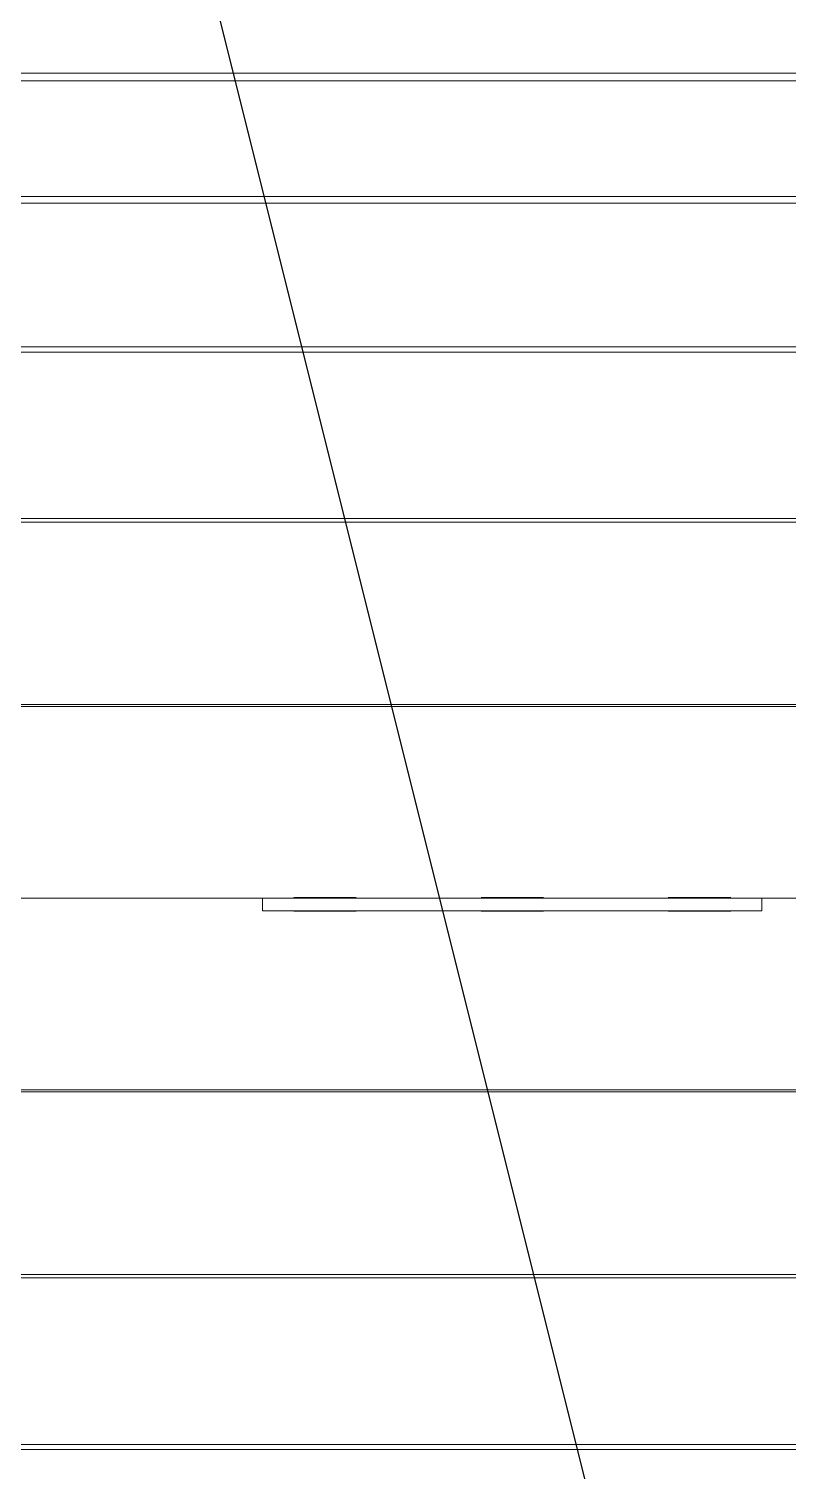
# Model space of a CAD drawing. Header units: millimetres. Extents: x -92759 to 184353, y -15225 to 86714.
# Drawn here: x 74028.6 to 74150.3, y 53834.1 to 54065.2 of the extents above; entities that cross this region are included whole.
import ezdxf

# ---------------------------------------------------------------- set-up
doc = ezdxf.new("R2010")
doc.units = ezdxf.units.MM
for name, color, linetype in [('A-PATT-CONC', 8, 'Continuous'), ('E-legend', 1, 'Continuous'), ('E-LIGHT----E', 1, 'Continuous'), ('M-ACMV-EAF', 86, 'Continuous')]:
    doc.layers.add(name, color=color, linetype=linetype)
doc.layers.add('HFI 9MM FPB', color=94, linetype='Continuous', lineweight=5)
doc.layers.add('M-ACMV_FCU-1', color=86, linetype='Continuous', lineweight=9)

# ---------------------------------------------------------------- blocks, each defined once
blk = doc.blocks.new('RCP_B8L2')
at = {"layer": 'A-PATT-CONC'}
h = blk.add_hatch(dxfattribs=at)
h.set_pattern_fill('ANSI37', color=256, scale=189, angle=45)
h.set_pattern_definition([(90, (-377518.07, -159502.3), (-600.075, 0), []), (180, (-377518.07, -159502.3), (-6e-14, -600.075), [])])
h.paths.add_polyline_path([(-379318.07, -159502.3), (-377518.07, -159502.3), (-377518.07, -167902.3), (-379318.07, -167902.3)])
at = {"layer": 'HFI 9MM FPB'}
h = blk.add_hatch(dxfattribs=at)
h.set_pattern_fill('ANSI33', color=256, scale=50)
h.set_pattern_definition([(45, (-581589.02, -147239), (-224.5064, 224.5064), []), (45, (-581364.5, -147239), (-224.5064, 224.5064), [158.75, -79.375])])
h.paths.add_polyline_path([(-379318.07, -159502.3), (-377518.07, -159502.3), (-377518.07, -167902.3), (-379318.07, -167902.3)], flags=16)
h.paths.add_polyline_path([(-379618.07, -159277.3), (-377218.07, -159277.3), (-377218.07, -168175.3), (-379618.07, -168175.3)])
blk = doc.blocks.new('L1S')
at = {"layer": 'E-LIGHT----E'}
blk.add_line((600, 150), (-600, -150), dxfattribs=at)
blk = doc.blocks.new('EL_B8_L2_R4')
at = {"layer": 'E-LIGHT----E', "color": 0, "rotation": 270}
blk.add_blockref('L1S', (-16245.64, -25259.17), dxfattribs=at)
blk = doc.blocks.new('A$C41b95d3c')
at = {"layer": 'M-ACMV-EAF', "lineweight": 5}
for points, invisible_edges in [([(165, 0, -187.5), (165, 2, -187.5), (165, 2, -157.5), (165, 0, -157.5)], 1), ([(245, 0, -187.5), (245, 2, -187.5), (165, 2, -187.5), (165, 0, -187.5)], 1), ([(165, 0, -157.5), (165, 2, -157.5), (245, 2, -157.5), (245, 0, -157.5)], 1), ([(165, 0, 157.5), (165, 2, 157.5), (165, 2, 187.5), (165, 0, 187.5)], 1), ([(245, 0, 157.5), (245, 2, 157.5), (165, 2, 157.5), (165, 0, 157.5)], 1), ([(165, 0, 187.5), (165, 2, 187.5), (245, 2, 187.5), (245, 0, 187.5)], 1), ([(170.096074, 2.1, -171.524548), (170, 2.1, -172.5), (175, 2.1, -172.5)], 14), ([(170, 2.1, -172.5), (170.096074, 2.1, -173.475452), (175, 2.1, -172.5)], 14), ([(170.096074, 2.1, 173.475452), (170, 2.1, 172.5), (175, 2.1, 172.5)], 14), ([(170, 2.1, 172.5), (170.096074, 2.1, 171.524548), (175, 2.1, 172.5)], 14), ([(170.380602, 2.1, -170.586583), (170.096074, 2.1, -171.524548), (175, 2.1, -172.5)], 14), ([(170.096074, 2.1, -173.475452), (170.380602, 2.1, -174.413417), (175, 2.1, -172.5)], 14), ([(170.380602, 2.1, 174.413417), (170.096074, 2.1, 173.475452), (175, 2.1, 172.5)], 14), ([(170.096074, 2.1, 171.524548), (170.380602, 2.1, 170.586583), (175, 2.1, 172.5)], 14), ([(170.842652, 2.1, -169.722149), (170.380602, 2.1, -170.586583), (175, 2.1, -172.5)], 14), ([(170.380602, 2.1, -174.413417), (170.842652, 2.1, -175.277851), (175, 2.1, -172.5)], 14), ([(170.842652, 2.1, 175.277851), (170.380602, 2.1, 174.413417), (175, 2.1, 172.5)], 14), ([(170.380602, 2.1, 170.586583), (170.842652, 2.1, 169.722149), (175, 2.1, 172.5)], 14), ([(171.464466, 2.1, -168.964466), (170.842652, 2.1, -169.722149), (175, 2.1, -172.5)], 14), ([(170.842652, 2.1, -175.277851), (171.464466, 2.1, -176.035534), (175, 2.1, -172.5)], 14), ([(171.464466, 2.1, 176.035534), (170.842652, 2.1, 175.277851), (175, 2.1, 172.5)], 14), ([(170.842652, 2.1, 169.722149), (171.464466, 2.1, 168.964466), (175, 2.1, 172.5)], 14), ([(172.222149, 2.1, -168.342652), (171.464466, 2.1, -168.964466), (175, 2.1, -172.5)], 14), ([(171.464466, 2.1, -176.035534), (172.222149, 2.1, -176.657348), (175, 2.1, -172.5)], 14), ([(172.222149, 2.1, 176.657348), (171.464466, 2.1, 176.035534), (175, 2.1, 172.5)], 14), ([(171.464466, 2.1, 168.964466), (172.222149, 2.1, 168.342652), (175, 2.1, 172.5)], 14), ([(173.086583, 2.1, -167.880602), (172.222149, 2.1, -168.342652), (175, 2.1, -172.5)], 14), ([(172.222149, 2.1, -176.657348), (173.086583, 2.1, -177.119398), (175, 2.1, -172.5)], 14), ([(173.086583, 2.1, 177.119398), (172.222149, 2.1, 176.657348), (175, 2.1, 172.5)], 14), ([(172.222149, 2.1, 168.342652), (173.086583, 2.1, 167.880602), (175, 2.1, 172.5)], 14), ([(174.024548, 2.1, -167.596074), (173.086583, 2.1, -167.880602), (175, 2.1, -172.5)], 14), ([(173.086583, 2.1, -177.119398), (174.024548, 2.1, -177.403926), (175, 2.1, -172.5)], 14), ([(174.024548, 2.1, 177.403926), (173.086583, 2.1, 177.119398), (175, 2.1, 172.5)], 14), ([(173.086583, 2.1, 167.880602), (174.024548, 2.1, 167.596074), (175, 2.1, 172.5)], 14), ([(175, 2.1, -167.5), (174.024548, 2.1, -167.596074), (175, 2.1, -172.5)], 14), ([(174.024548, 2.1, -177.403926), (175, 2.1, -177.5), (175, 2.1, -172.5)], 14), ([(175, 2.1, 177.5), (174.024548, 2.1, 177.403926), (175, 2.1, 172.5)], 14), ([(174.024548, 2.1, 167.596074), (175, 2.1, 167.5), (175, 2.1, 172.5)], 14), ([(175, 2.1, -177.5), (175.975452, 2.1, -177.403926), (175, 2.1, -172.5)], 14), ([(175.975452, 2.1, -177.403926), (176.913417, 2.1, -177.119398), (175, 2.1, -172.5)], 14), ([(176.913417, 2.1, -177.119398), (177.777851, 2.1, -176.657348), (175, 2.1, -172.5)], 14), ([(177.777851, 2.1, -176.657348), (178.535534, 2.1, -176.035534), (175, 2.1, -172.5)], 14), ([(178.535534, 2.1, -176.035534), (179.157348, 2.1, -175.277851), (175, 2.1, -172.5)], 14), ([(179.157348, 2.1, -175.277851), (179.619398, 2.1, -174.413417), (175, 2.1, -172.5)], 14), ([(179.619398, 2.1, -174.413417), (179.903926, 2.1, -173.475452), (175, 2.1, -172.5)], 14), ([(179.903926, 2.1, -173.475452), (180, 2.1, -172.5), (175, 2.1, -172.5)], 14), ([(180, 2.1, -172.5), (179.903926, 2.1, -171.524548), (175, 2.1, -172.5)], 14), ([(179.903926, 2.1, -171.524548), (179.619398, 2.1, -170.586583), (175, 2.1, -172.5)], 14), ([(179.619398, 2.1, -170.586583), (179.157348, 2.1, -169.722149), (175, 2.1, -172.5)], 14), ([(179.157348, 2.1, -169.722149), (178.535534, 2.1, -168.964466), (175, 2.1, -172.5)], 14), ([(178.535534, 2.1, -168.964466), (177.777851, 2.1, -168.342652), (175, 2.1, -172.5)], 14), ([(177.777851, 2.1, -168.342652), (176.913417, 2.1, -167.880602), (175, 2.1, -172.5)], 14), ([(176.913417, 2.1, -167.880602), (175.975452, 2.1, -167.596074), (175, 2.1, -172.5)], 14), ([(175.975452, 2.1, -167.596074), (175, 2.1, -167.5), (175, 2.1, -172.5)], 14), ([(175, 2.1, 167.5), (175.975452, 2.1, 167.596074), (175, 2.1, 172.5)], 14), ([(175.975452, 2.1, 167.596074), (176.913417, 2.1, 167.880602), (175, 2.1, 172.5)], 14), ([(176.913417, 2.1, 167.880602), (177.777851, 2.1, 168.342652), (175, 2.1, 172.5)], 14), ([(177.777851, 2.1, 168.342652), (178.535534, 2.1, 168.964466), (175, 2.1, 172.5)], 14), ([(178.535534, 2.1, 168.964466), (179.157348, 2.1, 169.722149), (175, 2.1, 172.5)], 14), ([(179.157348, 2.1, 169.722149), (179.619398, 2.1, 170.586583), (175, 2.1, 172.5)], 14), ([(179.619398, 2.1, 170.586583), (179.903926, 2.1, 171.524548), (175, 2.1, 172.5)], 14), ([(179.903926, 2.1, 171.524548), (180, 2.1, 172.5), (175, 2.1, 172.5)], 14), ([(180, 2.1, 172.5), (179.903926, 2.1, 173.475452), (175, 2.1, 172.5)], 14), ([(179.903926, 2.1, 173.475452), (179.619398, 2.1, 174.413417), (175, 2.1, 172.5)], 14), ([(179.619398, 2.1, 174.413417), (179.157348, 2.1, 175.277851), (175, 2.1, 172.5)], 14), ([(179.157348, 2.1, 175.277851), (178.535534, 2.1, 176.035534), (175, 2.1, 172.5)], 14), ([(178.535534, 2.1, 176.035534), (177.777851, 2.1, 176.657348), (175, 2.1, 172.5)], 14), ([(177.777851, 2.1, 176.657348), (176.913417, 2.1, 177.119398), (175, 2.1, 172.5)], 14), ([(176.913417, 2.1, 177.119398), (175.975452, 2.1, 177.403926), (175, 2.1, 172.5)], 14), ([(175.975452, 2.1, 177.403926), (175, 2.1, 177.5), (175, 2.1, 172.5)], 14), ([(200.096074, 2.1, -171.524548), (200, 2.1, -172.5), (205, 2.1, -172.5)], 14), ([(200, 2.1, -172.5), (200.096074, 2.1, -173.475452), (205, 2.1, -172.5)], 14), ([(200.096074, 2.1, 173.475452), (200, 2.1, 172.5), (205, 2.1, 172.5)], 14), ([(200, 2.1, 172.5), (200.096074, 2.1, 171.524548), (205, 2.1, 172.5)], 14), ([(200.380602, 2.1, -170.586583), (200.096074, 2.1, -171.524548), (205, 2.1, -172.5)], 14), ([(200.096074, 2.1, -173.475452), (200.380602, 2.1, -174.413417), (205, 2.1, -172.5)], 14), ([(200.380602, 2.1, 174.413417), (200.096074, 2.1, 173.475452), (205, 2.1, 172.5)], 14), ([(200.096074, 2.1, 171.524548), (200.380602, 2.1, 170.586583), (205, 2.1, 172.5)], 14), ([(200.842652, 2.1, -169.722149), (200.380602, 2.1, -170.586583), (205, 2.1, -172.5)], 14), ([(200.380602, 2.1, -174.413417), (200.842652, 2.1, -175.277851), (205, 2.1, -172.5)], 14), ([(200.842652, 2.1, 175.277851), (200.380602, 2.1, 174.413417), (205, 2.1, 172.5)], 14), ([(200.380602, 2.1, 170.586583), (200.842652, 2.1, 169.722149), (205, 2.1, 172.5)], 14), ([(201.464466, 2.1, -168.964466), (200.842652, 2.1, -169.722149), (205, 2.1, -172.5)], 14), ([(200.842652, 2.1, -175.277851), (201.464466, 2.1, -176.035534), (205, 2.1, -172.5)], 14), ([(201.464466, 2.1, 176.035534), (200.842652, 2.1, 175.277851), (205, 2.1, 172.5)], 14), ([(200.842652, 2.1, 169.722149), (201.464466, 2.1, 168.964466), (205, 2.1, 172.5)], 14), ([(202.222149, 2.1, -168.342652), (201.464466, 2.1, -168.964466), (205, 2.1, -172.5)], 14), ([(201.464466, 2.1, -176.035534), (202.222149, 2.1, -176.657348), (205, 2.1, -172.5)], 14), ([(202.222149, 2.1, 176.657348), (201.464466, 2.1, 176.035534), (205, 2.1, 172.5)], 14), ([(201.464466, 2.1, 168.964466), (202.222149, 2.1, 168.342652), (205, 2.1, 172.5)], 14), ([(203.086583, 2.1, -167.880602), (202.222149, 2.1, -168.342652), (205, 2.1, -172.5)], 14), ([(202.222149, 2.1, -176.657348), (203.086583, 2.1, -177.119398), (205, 2.1, -172.5)], 14), ([(203.086583, 2.1, 177.119398), (202.222149, 2.1, 176.657348), (205, 2.1, 172.5)], 14), ([(202.222149, 2.1, 168.342652), (203.086583, 2.1, 167.880602), (205, 2.1, 172.5)], 14), ([(204.024548, 2.1, -167.596074), (203.086583, 2.1, -167.880602), (205, 2.1, -172.5)], 14), ([(203.086583, 2.1, -177.119398), (204.024548, 2.1, -177.403926), (205, 2.1, -172.5)], 14), ([(204.024548, 2.1, 177.403926), (203.086583, 2.1, 177.119398), (205, 2.1, 172.5)], 14), ([(203.086583, 2.1, 167.880602), (204.024548, 2.1, 167.596074), (205, 2.1, 172.5)], 14), ([(205, 2.1, -167.5), (204.024548, 2.1, -167.596074), (205, 2.1, -172.5)], 14), ([(204.024548, 2.1, -177.403926), (205, 2.1, -177.5), (205, 2.1, -172.5)], 14), ([(205, 2.1, 177.5), (204.024548, 2.1, 177.403926), (205, 2.1, 172.5)], 14), ([(204.024548, 2.1, 167.596074), (205, 2.1, 167.5), (205, 2.1, 172.5)], 14), ([(205, 2.1, -177.5), (205.975452, 2.1, -177.403926), (205, 2.1, -172.5)], 14), ([(205.975452, 2.1, -177.403926), (206.913417, 2.1, -177.119398), (205, 2.1, -172.5)], 14), ([(206.913417, 2.1, -177.119398), (207.777851, 2.1, -176.657348), (205, 2.1, -172.5)], 14), ([(207.777851, 2.1, -176.657348), (208.535534, 2.1, -176.035534), (205, 2.1, -172.5)], 14), ([(208.535534, 2.1, -176.035534), (209.157348, 2.1, -175.277851), (205, 2.1, -172.5)], 14), ([(209.157348, 2.1, -175.277851), (209.619398, 2.1, -174.413417), (205, 2.1, -172.5)], 14), ([(209.619398, 2.1, -174.413417), (209.903926, 2.1, -173.475452), (205, 2.1, -172.5)], 14), ([(209.903926, 2.1, -173.475452), (210, 2.1, -172.5), (205, 2.1, -172.5)], 14), ([(210, 2.1, -172.5), (209.903926, 2.1, -171.524548), (205, 2.1, -172.5)], 14), ([(209.903926, 2.1, -171.524548), (209.619398, 2.1, -170.586583), (205, 2.1, -172.5)], 14), ([(209.619398, 2.1, -170.586583), (209.157348, 2.1, -169.722149), (205, 2.1, -172.5)], 14), ([(209.157348, 2.1, -169.722149), (208.535534, 2.1, -168.964466), (205, 2.1, -172.5)], 14), ([(208.535534, 2.1, -168.964466), (207.777851, 2.1, -168.342652), (205, 2.1, -172.5)], 14), ([(207.777851, 2.1, -168.342652), (206.913417, 2.1, -167.880602), (205, 2.1, -172.5)], 14), ([(206.913417, 2.1, -167.880602), (205.975452, 2.1, -167.596074), (205, 2.1, -172.5)], 14), ([(205.975452, 2.1, -167.596074), (205, 2.1, -167.5), (205, 2.1, -172.5)], 14), ([(205, 2.1, 167.5), (205.975452, 2.1, 167.596074), (205, 2.1, 172.5)], 14), ([(205.975452, 2.1, 167.596074), (206.913417, 2.1, 167.880602), (205, 2.1, 172.5)], 14), ([(206.913417, 2.1, 167.880602), (207.777851, 2.1, 168.342652), (205, 2.1, 172.5)], 14), ([(207.777851, 2.1, 168.342652), (208.535534, 2.1, 168.964466), (205, 2.1, 172.5)], 14), ([(208.535534, 2.1, 168.964466), (209.157348, 2.1, 169.722149), (205, 2.1, 172.5)], 14), ([(209.157348, 2.1, 169.722149), (209.619398, 2.1, 170.586583), (205, 2.1, 172.5)], 14), ([(209.619398, 2.1, 170.586583), (209.903926, 2.1, 171.524548), (205, 2.1, 172.5)], 14), ([(209.903926, 2.1, 171.524548), (210, 2.1, 172.5), (205, 2.1, 172.5)], 14), ([(210, 2.1, 172.5), (209.903926, 2.1, 173.475452), (205, 2.1, 172.5)], 14), ([(209.903926, 2.1, 173.475452), (209.619398, 2.1, 174.413417), (205, 2.1, 172.5)], 14), ([(209.619398, 2.1, 174.413417), (209.157348, 2.1, 175.277851), (205, 2.1, 172.5)], 14), ([(209.157348, 2.1, 175.277851), (208.535534, 2.1, 176.035534), (205, 2.1, 172.5)], 14), ([(208.535534, 2.1, 176.035534), (207.777851, 2.1, 176.657348), (205, 2.1, 172.5)], 14), ([(207.777851, 2.1, 176.657348), (206.913417, 2.1, 177.119398), (205, 2.1, 172.5)], 14), ([(206.913417, 2.1, 177.119398), (205.975452, 2.1, 177.403926), (205, 2.1, 172.5)], 14), ([(205.975452, 2.1, 177.403926), (205, 2.1, 177.5), (205, 2.1, 172.5)], 14), ([(230.096074, 2.1, -171.524548), (230, 2.1, -172.5), (235, 2.1, -172.5)], 14), ([(230, 2.1, -172.5), (230.096074, 2.1, -173.475452), (235, 2.1, -172.5)], 14), ([(230.096074, 2.1, 173.475452), (230, 2.1, 172.5), (235, 2.1, 172.5)], 14), ([(230, 2.1, 172.5), (230.096074, 2.1, 171.524548), (235, 2.1, 172.5)], 14), ([(230.380602, 2.1, -170.586583), (230.096074, 2.1, -171.524548), (235, 2.1, -172.5)], 14), ([(230.096074, 2.1, -173.475452), (230.380602, 2.1, -174.413417), (235, 2.1, -172.5)], 14), ([(230.380602, 2.1, 174.413417), (230.096074, 2.1, 173.475452), (235, 2.1, 172.5)], 14), ([(230.096074, 2.1, 171.524548), (230.380602, 2.1, 170.586583), (235, 2.1, 172.5)], 14), ([(230.842652, 2.1, -169.722149), (230.380602, 2.1, -170.586583), (235, 2.1, -172.5)], 14), ([(230.380602, 2.1, -174.413417), (230.842652, 2.1, -175.277851), (235, 2.1, -172.5)], 14), ([(230.842652, 2.1, 175.277851), (230.380602, 2.1, 174.413417), (235, 2.1, 172.5)], 14), ([(230.380602, 2.1, 170.586583), (230.842652, 2.1, 169.722149), (235, 2.1, 172.5)], 14), ([(231.464466, 2.1, -168.964466), (230.842652, 2.1, -169.722149), (235, 2.1, -172.5)], 14), ([(230.842652, 2.1, -175.277851), (231.464466, 2.1, -176.035534), (235, 2.1, -172.5)], 14), ([(231.464466, 2.1, 176.035534), (230.842652, 2.1, 175.277851), (235, 2.1, 172.5)], 14), ([(230.842652, 2.1, 169.722149), (231.464466, 2.1, 168.964466), (235, 2.1, 172.5)], 14), ([(232.222149, 2.1, -168.342652), (231.464466, 2.1, -168.964466), (235, 2.1, -172.5)], 14), ([(231.464466, 2.1, -176.035534), (232.222149, 2.1, -176.657348), (235, 2.1, -172.5)], 14), ([(232.222149, 2.1, 176.657348), (231.464466, 2.1, 176.035534), (235, 2.1, 172.5)], 14), ([(231.464466, 2.1, 168.964466), (232.222149, 2.1, 168.342652), (235, 2.1, 172.5)], 14), ([(233.086583, 2.1, -167.880602), (232.222149, 2.1, -168.342652), (235, 2.1, -172.5)], 14), ([(232.222149, 2.1, -176.657348), (233.086583, 2.1, -177.119398), (235, 2.1, -172.5)], 14), ([(233.086583, 2.1, 177.119398), (232.222149, 2.1, 176.657348), (235, 2.1, 172.5)], 14), ([(232.222149, 2.1, 168.342652), (233.086583, 2.1, 167.880602), (235, 2.1, 172.5)], 14), ([(234.024548, 2.1, -167.596074), (233.086583, 2.1, -167.880602), (235, 2.1, -172.5)], 14), ([(233.086583, 2.1, -177.119398), (234.024548, 2.1, -177.403926), (235, 2.1, -172.5)], 14), ([(234.024548, 2.1, 177.403926), (233.086583, 2.1, 177.119398), (235, 2.1, 172.5)], 14), ([(233.086583, 2.1, 167.880602), (234.024548, 2.1, 167.596074), (235, 2.1, 172.5)], 14), ([(235, 2.1, -167.5), (234.024548, 2.1, -167.596074), (235, 2.1, -172.5)], 14), ([(234.024548, 2.1, -177.403926), (235, 2.1, -177.5), (235, 2.1, -172.5)], 14), ([(235, 2.1, 177.5), (234.024548, 2.1, 177.403926), (235, 2.1, 172.5)], 14), ([(234.024548, 2.1, 167.596074), (235, 2.1, 167.5), (235, 2.1, 172.5)], 14), ([(235, 2.1, -177.5), (235.975452, 2.1, -177.403926), (235, 2.1, -172.5)], 14), ([(235.975452, 2.1, -177.403926), (236.913417, 2.1, -177.119398), (235, 2.1, -172.5)], 14), ([(236.913417, 2.1, -177.119398), (237.777851, 2.1, -176.657348), (235, 2.1, -172.5)], 14), ([(237.777851, 2.1, -176.657348), (238.535534, 2.1, -176.035534), (235, 2.1, -172.5)], 14), ([(238.535534, 2.1, -176.035534), (239.157348, 2.1, -175.277851), (235, 2.1, -172.5)], 14), ([(239.157348, 2.1, -175.277851), (239.619398, 2.1, -174.413417), (235, 2.1, -172.5)], 14), ([(239.619398, 2.1, -174.413417), (239.903926, 2.1, -173.475452), (235, 2.1, -172.5)], 14), ([(239.903926, 2.1, -173.475452), (240, 2.1, -172.5), (235, 2.1, -172.5)], 14), ([(240, 2.1, -172.5), (239.903926, 2.1, -171.524548), (235, 2.1, -172.5)], 14), ([(239.903926, 2.1, -171.524548), (239.619398, 2.1, -170.586583), (235, 2.1, -172.5)], 14), ([(239.619398, 2.1, -170.586583), (239.157348, 2.1, -169.722149), (235, 2.1, -172.5)], 14), ([(239.157348, 2.1, -169.722149), (238.535534, 2.1, -168.964466), (235, 2.1, -172.5)], 14), ([(238.535534, 2.1, -168.964466), (237.777851, 2.1, -168.342652), (235, 2.1, -172.5)], 14), ([(237.777851, 2.1, -168.342652), (236.913417, 2.1, -167.880602), (235, 2.1, -172.5)], 14), ([(236.913417, 2.1, -167.880602), (235.975452, 2.1, -167.596074), (235, 2.1, -172.5)], 14), ([(235.975452, 2.1, -167.596074), (235, 2.1, -167.5), (235, 2.1, -172.5)], 14), ([(235, 2.1, 167.5), (235.975452, 2.1, 167.596074), (235, 2.1, 172.5)], 14), ([(235.975452, 2.1, 167.596074), (236.913417, 2.1, 167.880602), (235, 2.1, 172.5)], 14), ([(236.913417, 2.1, 167.880602), (237.777851, 2.1, 168.342652), (235, 2.1, 172.5)], 14), ([(237.777851, 2.1, 168.342652), (238.535534, 2.1, 168.964466), (235, 2.1, 172.5)], 14), ([(238.535534, 2.1, 168.964466), (239.157348, 2.1, 169.722149), (235, 2.1, 172.5)], 14), ([(239.157348, 2.1, 169.722149), (239.619398, 2.1, 170.586583), (235, 2.1, 172.5)], 14), ([(239.619398, 2.1, 170.586583), (239.903926, 2.1, 171.524548), (235, 2.1, 172.5)], 14), ([(239.903926, 2.1, 171.524548), (240, 2.1, 172.5), (235, 2.1, 172.5)], 14), ([(240, 2.1, 172.5), (239.903926, 2.1, 173.475452), (235, 2.1, 172.5)], 14), ([(239.903926, 2.1, 173.475452), (239.619398, 2.1, 174.413417), (235, 2.1, 172.5)], 14), ([(239.619398, 2.1, 174.413417), (239.157348, 2.1, 175.277851), (235, 2.1, 172.5)], 14), ([(239.157348, 2.1, 175.277851), (238.535534, 2.1, 176.035534), (235, 2.1, 172.5)], 14), ([(238.535534, 2.1, 176.035534), (237.777851, 2.1, 176.657348), (235, 2.1, 172.5)], 14), ([(237.777851, 2.1, 176.657348), (236.913417, 2.1, 177.119398), (235, 2.1, 172.5)], 14), ([(236.913417, 2.1, 177.119398), (235.975452, 2.1, 177.403926), (235, 2.1, 172.5)], 14), ([(235.975452, 2.1, 177.403926), (235, 2.1, 177.5), (235, 2.1, 172.5)], 14), ([(245, 0, -157.5), (245, 2, -157.5), (245, 2, -187.5), (245, 0, -187.5)], 1), ([(245, 0, 187.5), (245, 2, 187.5), (245, 2, 157.5), (245, 0, 157.5)], 1), ([(170.096074, -0.1, -171.524548), (170, -0.1, -172.5), (175, -0.1, -172.5)], 14), ([(170, -0.1, -172.5), (170.096074, -0.1, -173.475452), (175, -0.1, -172.5)], 14), ([(170.096074, -0.1, 173.475452), (170, -0.1, 172.5), (175, -0.1, 172.5)], 14), ([(170, -0.1, 172.5), (170.096074, -0.1, 171.524548), (175, -0.1, 172.5)], 14), ([(170.380602, -0.1, -170.586583), (170.096074, -0.1, -171.524548), (175, -0.1, -172.5)], 14), ([(170.096074, -0.1, -173.475452), (170.380602, -0.1, -174.413417), (175, -0.1, -172.5)], 14), ([(170.380602, -0.1, 174.413417), (170.096074, -0.1, 173.475452), (175, -0.1, 172.5)], 14), ([(170.096074, -0.1, 171.524548), (170.380602, -0.1, 170.586583), (175, -0.1, 172.5)], 14), ([(170.842652, -0.1, -169.722149), (170.380602, -0.1, -170.586583), (175, -0.1, -172.5)], 14), ([(170.380602, -0.1, -174.413417), (170.842652, -0.1, -175.277851), (175, -0.1, -172.5)], 14), ([(170.842652, -0.1, 175.277851), (170.380602, -0.1, 174.413417), (175, -0.1, 172.5)], 14), ([(170.380602, -0.1, 170.586583), (170.842652, -0.1, 169.722149), (175, -0.1, 172.5)], 14), ([(171.464466, -0.1, -168.964466), (170.842652, -0.1, -169.722149), (175, -0.1, -172.5)], 14), ([(170.842652, -0.1, -175.277851), (171.464466, -0.1, -176.035534), (175, -0.1, -172.5)], 14), ([(171.464466, -0.1, 176.035534), (170.842652, -0.1, 175.277851), (175, -0.1, 172.5)], 14), ([(170.842652, -0.1, 169.722149), (171.464466, -0.1, 168.964466), (175, -0.1, 172.5)], 14), ([(172.222149, -0.1, -168.342652), (171.464466, -0.1, -168.964466), (175, -0.1, -172.5)], 14), ([(171.464466, -0.1, -176.035534), (172.222149, -0.1, -176.657348), (175, -0.1, -172.5)], 14), ([(172.222149, -0.1, 176.657348), (171.464466, -0.1, 176.035534), (175, -0.1, 172.5)], 14), ([(171.464466, -0.1, 168.964466), (172.222149, -0.1, 168.342652), (175, -0.1, 172.5)], 14), ([(173.086583, -0.1, -167.880602), (172.222149, -0.1, -168.342652), (175, -0.1, -172.5)], 14), ([(172.222149, -0.1, -176.657348), (173.086583, -0.1, -177.119398), (175, -0.1, -172.5)], 14), ([(173.086583, -0.1, 177.119398), (172.222149, -0.1, 176.657348), (175, -0.1, 172.5)], 14), ([(172.222149, -0.1, 168.342652), (173.086583, -0.1, 167.880602), (175, -0.1, 172.5)], 14), ([(174.024548, -0.1, -167.596074), (173.086583, -0.1, -167.880602), (175, -0.1, -172.5)], 14), ([(173.086583, -0.1, -177.119398), (174.024548, -0.1, -177.403926), (175, -0.1, -172.5)], 14), ([(174.024548, -0.1, 177.403926), (173.086583, -0.1, 177.119398), (175, -0.1, 172.5)], 14), ([(173.086583, -0.1, 167.880602), (174.024548, -0.1, 167.596074), (175, -0.1, 172.5)], 14), ([(175, -0.1, -167.5), (174.024548, -0.1, -167.596074), (175, -0.1, -172.5)], 14), ([(174.024548, -0.1, -177.403926), (175, -0.1, -177.5), (175, -0.1, -172.5)], 14), ([(175, -0.1, 177.5), (174.024548, -0.1, 177.403926), (175, -0.1, 172.5)], 14), ([(174.024548, -0.1, 167.596074), (175, -0.1, 167.5), (175, -0.1, 172.5)], 14), ([(175, -0.1, -177.5), (175.975452, -0.1, -177.403926), (175, -0.1, -172.5)], 14), ([(175.975452, -0.1, -177.403926), (176.913417, -0.1, -177.119398), (175, -0.1, -172.5)], 14), ([(176.913417, -0.1, -177.119398), (177.777851, -0.1, -176.657348), (175, -0.1, -172.5)], 14), ([(177.777851, -0.1, -176.657348), (178.535534, -0.1, -176.035534), (175, -0.1, -172.5)], 14), ([(178.535534, -0.1, -176.035534), (179.157348, -0.1, -175.277851), (175, -0.1, -172.5)], 14), ([(179.157348, -0.1, -175.277851), (179.619398, -0.1, -174.413417), (175, -0.1, -172.5)], 14), ([(179.619398, -0.1, -174.413417), (179.903926, -0.1, -173.475452), (175, -0.1, -172.5)], 14), ([(179.903926, -0.1, -173.475452), (180, -0.1, -172.5), (175, -0.1, -172.5)], 14), ([(180, -0.1, -172.5), (179.903926, -0.1, -171.524548), (175, -0.1, -172.5)], 14), ([(179.903926, -0.1, -171.524548), (179.619398, -0.1, -170.586583), (175, -0.1, -172.5)], 14), ([(179.619398, -0.1, -170.586583), (179.157348, -0.1, -169.722149), (175, -0.1, -172.5)], 14), ([(179.157348, -0.1, -169.722149), (178.535534, -0.1, -168.964466), (175, -0.1, -172.5)], 14), ([(178.535534, -0.1, -168.964466), (177.777851, -0.1, -168.342652), (175, -0.1, -172.5)], 14), ([(177.777851, -0.1, -168.342652), (176.913417, -0.1, -167.880602), (175, -0.1, -172.5)], 14), ([(176.913417, -0.1, -167.880602), (175.975452, -0.1, -167.596074), (175, -0.1, -172.5)], 14), ([(175.975452, -0.1, -167.596074), (175, -0.1, -167.5), (175, -0.1, -172.5)], 14), ([(175, -0.1, 167.5), (175.975452, -0.1, 167.596074), (175, -0.1, 172.5)], 14), ([(175.975452, -0.1, 167.596074), (176.913417, -0.1, 167.880602), (175, -0.1, 172.5)], 14), ([(176.913417, -0.1, 167.880602), (177.777851, -0.1, 168.342652), (175, -0.1, 172.5)], 14), ([(177.777851, -0.1, 168.342652), (178.535534, -0.1, 168.964466), (175, -0.1, 172.5)], 14), ([(178.535534, -0.1, 168.964466), (179.157348, -0.1, 169.722149), (175, -0.1, 172.5)], 14), ([(179.157348, -0.1, 169.722149), (179.619398, -0.1, 170.586583), (175, -0.1, 172.5)], 14), ([(179.619398, -0.1, 170.586583), (179.903926, -0.1, 171.524548), (175, -0.1, 172.5)], 14), ([(179.903926, -0.1, 171.524548), (180, -0.1, 172.5), (175, -0.1, 172.5)], 14), ([(180, -0.1, 172.5), (179.903926, -0.1, 173.475452), (175, -0.1, 172.5)], 14), ([(179.903926, -0.1, 173.475452), (179.619398, -0.1, 174.413417), (175, -0.1, 172.5)], 14), ([(179.619398, -0.1, 174.413417), (179.157348, -0.1, 175.277851), (175, -0.1, 172.5)], 14), ([(179.157348, -0.1, 175.277851), (178.535534, -0.1, 176.035534), (175, -0.1, 172.5)], 14), ([(178.535534, -0.1, 176.035534), (177.777851, -0.1, 176.657348), (175, -0.1, 172.5)], 14), ([(177.777851, -0.1, 176.657348), (176.913417, -0.1, 177.119398), (175, -0.1, 172.5)], 14), ([(176.913417, -0.1, 177.119398), (175.975452, -0.1, 177.403926), (175, -0.1, 172.5)], 14), ([(175.975452, -0.1, 177.403926), (175, -0.1, 177.5), (175, -0.1, 172.5)], 14), ([(200.096074, -0.1, -171.524548), (200, -0.1, -172.5), (205, -0.1, -172.5)], 14), ([(200, -0.1, -172.5), (200.096074, -0.1, -173.475452), (205, -0.1, -172.5)], 14), ([(200.096074, -0.1, 173.475452), (200, -0.1, 172.5), (205, -0.1, 172.5)], 14), ([(200, -0.1, 172.5), (200.096074, -0.1, 171.524548), (205, -0.1, 172.5)], 14), ([(200.380602, -0.1, -170.586583), (200.096074, -0.1, -171.524548), (205, -0.1, -172.5)], 14), ([(200.096074, -0.1, -173.475452), (200.380602, -0.1, -174.413417), (205, -0.1, -172.5)], 14), ([(200.380602, -0.1, 174.413417), (200.096074, -0.1, 173.475452), (205, -0.1, 172.5)], 14), ([(200.096074, -0.1, 171.524548), (200.380602, -0.1, 170.586583), (205, -0.1, 172.5)], 14), ([(200.842652, -0.1, -169.722149), (200.380602, -0.1, -170.586583), (205, -0.1, -172.5)], 14), ([(200.380602, -0.1, -174.413417), (200.842652, -0.1, -175.277851), (205, -0.1, -172.5)], 14), ([(200.842652, -0.1, 175.277851), (200.380602, -0.1, 174.413417), (205, -0.1, 172.5)], 14), ([(200.380602, -0.1, 170.586583), (200.842652, -0.1, 169.722149), (205, -0.1, 172.5)], 14), ([(201.464466, -0.1, -168.964466), (200.842652, -0.1, -169.722149), (205, -0.1, -172.5)], 14), ([(200.842652, -0.1, -175.277851), (201.464466, -0.1, -176.035534), (205, -0.1, -172.5)], 14), ([(201.464466, -0.1, 176.035534), (200.842652, -0.1, 175.277851), (205, -0.1, 172.5)], 14), ([(200.842652, -0.1, 169.722149), (201.464466, -0.1, 168.964466), (205, -0.1, 172.5)], 14), ([(202.222149, -0.1, -168.342652), (201.464466, -0.1, -168.964466), (205, -0.1, -172.5)], 14), ([(201.464466, -0.1, -176.035534), (202.222149, -0.1, -176.657348), (205, -0.1, -172.5)], 14), ([(202.222149, -0.1, 176.657348), (201.464466, -0.1, 176.035534), (205, -0.1, 172.5)], 14), ([(201.464466, -0.1, 168.964466), (202.222149, -0.1, 168.342652), (205, -0.1, 172.5)], 14), ([(203.086583, -0.1, -167.880602), (202.222149, -0.1, -168.342652), (205, -0.1, -172.5)], 14), ([(202.222149, -0.1, -176.657348), (203.086583, -0.1, -177.119398), (205, -0.1, -172.5)], 14), ([(203.086583, -0.1, 177.119398), (202.222149, -0.1, 176.657348), (205, -0.1, 172.5)], 14), ([(202.222149, -0.1, 168.342652), (203.086583, -0.1, 167.880602), (205, -0.1, 172.5)], 14), ([(204.024548, -0.1, -167.596074), (203.086583, -0.1, -167.880602), (205, -0.1, -172.5)], 14), ([(203.086583, -0.1, -177.119398), (204.024548, -0.1, -177.403926), (205, -0.1, -172.5)], 14), ([(204.024548, -0.1, 177.403926), (203.086583, -0.1, 177.119398), (205, -0.1, 172.5)], 14), ([(203.086583, -0.1, 167.880602), (204.024548, -0.1, 167.596074), (205, -0.1, 172.5)], 14), ([(205, -0.1, -167.5), (204.024548, -0.1, -167.596074), (205, -0.1, -172.5)], 14), ([(204.024548, -0.1, -177.403926), (205, -0.1, -177.5), (205, -0.1, -172.5)], 14), ([(205, -0.1, 177.5), (204.024548, -0.1, 177.403926), (205, -0.1, 172.5)], 14), ([(204.024548, -0.1, 167.596074), (205, -0.1, 167.5), (205, -0.1, 172.5)], 14), ([(205, -0.1, -177.5), (205.975452, -0.1, -177.403926), (205, -0.1, -172.5)], 14), ([(205.975452, -0.1, -177.403926), (206.913417, -0.1, -177.119398), (205, -0.1, -172.5)], 14), ([(206.913417, -0.1, -177.119398), (207.777851, -0.1, -176.657348), (205, -0.1, -172.5)], 14), ([(207.777851, -0.1, -176.657348), (208.535534, -0.1, -176.035534), (205, -0.1, -172.5)], 14), ([(208.535534, -0.1, -176.035534), (209.157348, -0.1, -175.277851), (205, -0.1, -172.5)], 14), ([(209.157348, -0.1, -175.277851), (209.619398, -0.1, -174.413417), (205, -0.1, -172.5)], 14), ([(209.619398, -0.1, -174.413417), (209.903926, -0.1, -173.475452), (205, -0.1, -172.5)], 14), ([(209.903926, -0.1, -173.475452), (210, -0.1, -172.5), (205, -0.1, -172.5)], 14), ([(210, -0.1, -172.5), (209.903926, -0.1, -171.524548), (205, -0.1, -172.5)], 14), ([(209.903926, -0.1, -171.524548), (209.619398, -0.1, -170.586583), (205, -0.1, -172.5)], 14), ([(209.619398, -0.1, -170.586583), (209.157348, -0.1, -169.722149), (205, -0.1, -172.5)], 14), ([(209.157348, -0.1, -169.722149), (208.535534, -0.1, -168.964466), (205, -0.1, -172.5)], 14), ([(208.535534, -0.1, -168.964466), (207.777851, -0.1, -168.342652), (205, -0.1, -172.5)], 14), ([(207.777851, -0.1, -168.342652), (206.913417, -0.1, -167.880602), (205, -0.1, -172.5)], 14), ([(206.913417, -0.1, -167.880602), (205.975452, -0.1, -167.596074), (205, -0.1, -172.5)], 14), ([(205.975452, -0.1, -167.596074), (205, -0.1, -167.5), (205, -0.1, -172.5)], 14), ([(205, -0.1, 167.5), (205.975452, -0.1, 167.596074), (205, -0.1, 172.5)], 14), ([(205.975452, -0.1, 167.596074), (206.913417, -0.1, 167.880602), (205, -0.1, 172.5)], 14), ([(206.913417, -0.1, 167.880602), (207.777851, -0.1, 168.342652), (205, -0.1, 172.5)], 14), ([(207.777851, -0.1, 168.342652), (208.535534, -0.1, 168.964466), (205, -0.1, 172.5)], 14), ([(208.535534, -0.1, 168.964466), (209.157348, -0.1, 169.722149), (205, -0.1, 172.5)], 14), ([(209.157348, -0.1, 169.722149), (209.619398, -0.1, 170.586583), (205, -0.1, 172.5)], 14), ([(209.619398, -0.1, 170.586583), (209.903926, -0.1, 171.524548), (205, -0.1, 172.5)], 14), ([(209.903926, -0.1, 171.524548), (210, -0.1, 172.5), (205, -0.1, 172.5)], 14), ([(210, -0.1, 172.5), (209.903926, -0.1, 173.475452), (205, -0.1, 172.5)], 14), ([(209.903926, -0.1, 173.475452), (209.619398, -0.1, 174.413417), (205, -0.1, 172.5)], 14), ([(209.619398, -0.1, 174.413417), (209.157348, -0.1, 175.277851), (205, -0.1, 172.5)], 14), ([(209.157348, -0.1, 175.277851), (208.535534, -0.1, 176.035534), (205, -0.1, 172.5)], 14), ([(208.535534, -0.1, 176.035534), (207.777851, -0.1, 176.657348), (205, -0.1, 172.5)], 14), ([(207.777851, -0.1, 176.657348), (206.913417, -0.1, 177.119398), (205, -0.1, 172.5)], 14), ([(206.913417, -0.1, 177.119398), (205.975452, -0.1, 177.403926), (205, -0.1, 172.5)], 14), ([(205.975452, -0.1, 177.403926), (205, -0.1, 177.5), (205, -0.1, 172.5)], 14), ([(230.096074, -0.1, -171.524548), (230, -0.1, -172.5), (235, -0.1, -172.5)], 14), ([(230, -0.1, -172.5), (230.096074, -0.1, -173.475452), (235, -0.1, -172.5)], 14), ([(230.096074, -0.1, 173.475452), (230, -0.1, 172.5), (235, -0.1, 172.5)], 14), ([(230, -0.1, 172.5), (230.096074, -0.1, 171.524548), (235, -0.1, 172.5)], 14), ([(230.380602, -0.1, -170.586583), (230.096074, -0.1, -171.524548), (235, -0.1, -172.5)], 14), ([(230.096074, -0.1, -173.475452), (230.380602, -0.1, -174.413417), (235, -0.1, -172.5)], 14), ([(230.380602, -0.1, 174.413417), (230.096074, -0.1, 173.475452), (235, -0.1, 172.5)], 14), ([(230.096074, -0.1, 171.524548), (230.380602, -0.1, 170.586583), (235, -0.1, 172.5)], 14), ([(230.842652, -0.1, -169.722149), (230.380602, -0.1, -170.586583), (235, -0.1, -172.5)], 14), ([(230.380602, -0.1, -174.413417), (230.842652, -0.1, -175.277851), (235, -0.1, -172.5)], 14), ([(230.842652, -0.1, 175.277851), (230.380602, -0.1, 174.413417), (235, -0.1, 172.5)], 14), ([(230.380602, -0.1, 170.586583), (230.842652, -0.1, 169.722149), (235, -0.1, 172.5)], 14), ([(231.464466, -0.1, -168.964466), (230.842652, -0.1, -169.722149), (235, -0.1, -172.5)], 14), ([(230.842652, -0.1, -175.277851), (231.464466, -0.1, -176.035534), (235, -0.1, -172.5)], 14), ([(231.464466, -0.1, 176.035534), (230.842652, -0.1, 175.277851), (235, -0.1, 172.5)], 14), ([(230.842652, -0.1, 169.722149), (231.464466, -0.1, 168.964466), (235, -0.1, 172.5)], 14), ([(232.222149, -0.1, -168.342652), (231.464466, -0.1, -168.964466), (235, -0.1, -172.5)], 14), ([(231.464466, -0.1, -176.035534), (232.222149, -0.1, -176.657348), (235, -0.1, -172.5)], 14), ([(232.222149, -0.1, 176.657348), (231.464466, -0.1, 176.035534), (235, -0.1, 172.5)], 14), ([(231.464466, -0.1, 168.964466), (232.222149, -0.1, 168.342652), (235, -0.1, 172.5)], 14), ([(233.086583, -0.1, -167.880602), (232.222149, -0.1, -168.342652), (235, -0.1, -172.5)], 14), ([(232.222149, -0.1, -176.657348), (233.086583, -0.1, -177.119398), (235, -0.1, -172.5)], 14), ([(233.086583, -0.1, 177.119398), (232.222149, -0.1, 176.657348), (235, -0.1, 172.5)], 14), ([(232.222149, -0.1, 168.342652), (233.086583, -0.1, 167.880602), (235, -0.1, 172.5)], 14), ([(234.024548, -0.1, -167.596074), (233.086583, -0.1, -167.880602), (235, -0.1, -172.5)], 14), ([(233.086583, -0.1, -177.119398), (234.024548, -0.1, -177.403926), (235, -0.1, -172.5)], 14), ([(234.024548, -0.1, 177.403926), (233.086583, -0.1, 177.119398), (235, -0.1, 172.5)], 14), ([(233.086583, -0.1, 167.880602), (234.024548, -0.1, 167.596074), (235, -0.1, 172.5)], 14), ([(235, -0.1, -167.5), (234.024548, -0.1, -167.596074), (235, -0.1, -172.5)], 14), ([(234.024548, -0.1, -177.403926), (235, -0.1, -177.5), (235, -0.1, -172.5)], 14), ([(235, -0.1, 177.5), (234.024548, -0.1, 177.403926), (235, -0.1, 172.5)], 14), ([(234.024548, -0.1, 167.596074), (235, -0.1, 167.5), (235, -0.1, 172.5)], 14), ([(235, -0.1, -177.5), (235.975452, -0.1, -177.403926), (235, -0.1, -172.5)], 14), ([(235.975452, -0.1, -177.403926), (236.913417, -0.1, -177.119398), (235, -0.1, -172.5)], 14), ([(236.913417, -0.1, -177.119398), (237.777851, -0.1, -176.657348), (235, -0.1, -172.5)], 14), ([(237.777851, -0.1, -176.657348), (238.535534, -0.1, -176.035534), (235, -0.1, -172.5)], 14), ([(238.535534, -0.1, -176.035534), (239.157348, -0.1, -175.277851), (235, -0.1, -172.5)], 14), ([(239.157348, -0.1, -175.277851), (239.619398, -0.1, -174.413417), (235, -0.1, -172.5)], 14), ([(239.619398, -0.1, -174.413417), (239.903926, -0.1, -173.475452), (235, -0.1, -172.5)], 14), ([(239.903926, -0.1, -173.475452), (240, -0.1, -172.5), (235, -0.1, -172.5)], 14), ([(240, -0.1, -172.5), (239.903926, -0.1, -171.524548), (235, -0.1, -172.5)], 14), ([(239.903926, -0.1, -171.524548), (239.619398, -0.1, -170.586583), (235, -0.1, -172.5)], 14), ([(239.619398, -0.1, -170.586583), (239.157348, -0.1, -169.722149), (235, -0.1, -172.5)], 14), ([(239.157348, -0.1, -169.722149), (238.535534, -0.1, -168.964466), (235, -0.1, -172.5)], 14), ([(238.535534, -0.1, -168.964466), (237.777851, -0.1, -168.342652), (235, -0.1, -172.5)], 14), ([(237.777851, -0.1, -168.342652), (236.913417, -0.1, -167.880602), (235, -0.1, -172.5)], 14), ([(236.913417, -0.1, -167.880602), (235.975452, -0.1, -167.596074), (235, -0.1, -172.5)], 14), ([(235.975452, -0.1, -167.596074), (235, -0.1, -167.5), (235, -0.1, -172.5)], 14), ([(235, -0.1, 167.5), (235.975452, -0.1, 167.596074), (235, -0.1, 172.5)], 14), ([(235.975452, -0.1, 167.596074), (236.913417, -0.1, 167.880602), (235, -0.1, 172.5)], 14), ([(236.913417, -0.1, 167.880602), (237.777851, -0.1, 168.342652), (235, -0.1, 172.5)], 14), ([(237.777851, -0.1, 168.342652), (238.535534, -0.1, 168.964466), (235, -0.1, 172.5)], 14), ([(238.535534, -0.1, 168.964466), (239.157348, -0.1, 169.722149), (235, -0.1, 172.5)], 14), ([(239.157348, -0.1, 169.722149), (239.619398, -0.1, 170.586583), (235, -0.1, 172.5)], 14), ([(239.619398, -0.1, 170.586583), (239.903926, -0.1, 171.524548), (235, -0.1, 172.5)], 14), ([(239.903926, -0.1, 171.524548), (240, -0.1, 172.5), (235, -0.1, 172.5)], 14), ([(240, -0.1, 172.5), (239.903926, -0.1, 173.475452), (235, -0.1, 172.5)], 14), ([(239.903926, -0.1, 173.475452), (239.619398, -0.1, 174.413417), (235, -0.1, 172.5)], 14), ([(239.619398, -0.1, 174.413417), (239.157348, -0.1, 175.277851), (235, -0.1, 172.5)], 14), ([(239.157348, -0.1, 175.277851), (238.535534, -0.1, 176.035534), (235, -0.1, 172.5)], 14), ([(238.535534, -0.1, 176.035534), (237.777851, -0.1, 176.657348), (235, -0.1, 172.5)], 14), ([(237.777851, -0.1, 176.657348), (236.913417, -0.1, 177.119398), (235, -0.1, 172.5)], 14), ([(236.913417, -0.1, 177.119398), (235.975452, -0.1, 177.403926), (235, -0.1, 172.5)], 14), ([(235.975452, -0.1, 177.403926), (235, -0.1, 177.5), (235, -0.1, 172.5)], 14)]:
    blk.add_3dface(points, dxfattribs=dict(at, invisible_edges=invisible_edges))
mesh = blk.add_polymesh((2, 33), dxfattribs=at)
for k, corner in enumerate([(45, 157.5), (45, 154.473681, 30.726726), (45, 145.511026, 60.272641), (45, 130.956464, 87.502312), (45, 111.369318, 111.369318), (45, 87.502312, 130.956464), (45, 60.27264, 145.511026), (45, 30.726726, 154.473682), (45, 0, 157.5), (45, -30.726726, 154.473682), (45, -60.272641, 145.511026), (45, -87.502312, 130.956464), (45, -111.369318, 111.369318), (45, -130.956464, 87.502312), (45, -145.511027, 60.272641), (45, -154.473682, 30.726726), (45, -157.5), (45, -154.473682, -30.726726), (45, -145.511027, -60.272641), (45, -130.956464, -87.502312), (45, -111.369318, -111.369318), (45, -87.502312, -130.956464), (45, -60.272641, -145.511026), (45, -30.726726, -154.473682), (45, 0, -157.5), (45, 30.726726, -154.473682), (45, 60.27264, -145.511026), (45, 87.502312, -130.956464), (45, 111.369318, -111.369318), (45, 130.956464, -87.502312), (45, 145.511026, -60.272641), (45, 154.473681, -30.726726), (45, 157.5), (362, 157.5), (362, 154.473681, 30.726726), (362, 145.511026, 60.272641), (362, 130.956464, 87.502312), (362, 111.369318, 111.369318), (362, 87.502312, 130.956464), (362, 60.27264, 145.511026), (362, 30.726726, 154.473682), (362, 0, 157.5), (362, -30.726726, 154.473682), (362, -60.272641, 145.511026), (362, -87.502312, 130.956464), (362, -111.369318, 111.369318), (362, -130.956464, 87.502312), (362, -145.511027, 60.272641), (362, -154.473682, 30.726726), (362, -157.5), (362, -154.473682, -30.726726), (362, -145.511027, -60.272641), (362, -130.956464, -87.502312), (362, -111.369318, -111.369318), (362, -87.502312, -130.956464), (362, -60.272641, -145.511026), (362, -30.726726, -154.473682), (362, 0, -157.5), (362, 30.726726, -154.473682), (362, 60.27264, -145.511026), (362, 87.502312, -130.956464), (362, 111.369318, -111.369318), (362, 130.956464, -87.502312), (362, 145.511026, -60.272641), (362, 154.473681, -30.726726), (362, 157.5)]):
    mesh.set_mesh_vertex(divmod(k, 33), corner)
mesh = blk.add_polymesh((2, 33), dxfattribs=at)
for k, corner in enumerate([(354, 159), (354, 155.944859, 31.019361), (354, 146.896845, 60.846666), (354, 132.203668, 88.335667), (354, 112.429978, 112.429978), (354, 88.335667, 132.203668), (354, 60.846666, 146.896846), (354, 31.019361, 155.94486), (354, 0, 159), (354, -31.019361, 155.94486), (354, -60.846666, 146.896846), (354, -88.335667, 132.203668), (354, -112.429978, 112.429978), (354, -132.203669, 88.335667), (354, -146.896846, 60.846666), (354, -155.94486, 31.019361), (354, -159), (354, -155.94486, -31.019361), (354, -146.896846, -60.846666), (354, -132.203669, -88.335667), (354, -112.429978, -112.429978), (354, -88.335667, -132.203668), (354, -60.846666, -146.896846), (354, -31.019361, -155.94486), (354, 0, -159), (354, 31.019361, -155.94486), (354, 60.846666, -146.896846), (354, 88.335667, -132.203668), (354, 112.429978, -112.429978), (354, 132.203668, -88.335667), (354, 146.896845, -60.846666), (354, 155.944859, -31.019361), (354, 159), (53, 159), (53, 155.944859, 31.019361), (53, 146.896845, 60.846666), (53, 132.203668, 88.335667), (53, 112.429978, 112.429978), (53, 88.335667, 132.203668), (53, 60.846666, 146.896846), (53, 31.019361, 155.94486), (53, 0, 159), (53, -31.019361, 155.94486), (53, -60.846666, 146.896846), (53, -88.335667, 132.203668), (53, -112.429978, 112.429978), (53, -132.203669, 88.335667), (53, -146.896846, 60.846666), (53, -155.94486, 31.019361), (53, -159), (53, -155.94486, -31.019361), (53, -146.896846, -60.846666), (53, -132.203669, -88.335667), (53, -112.429978, -112.429978), (53, -88.335667, -132.203668), (53, -60.846666, -146.896846), (53, -31.019361, -155.94486), (53, 0, -159), (53, 31.019361, -155.94486), (53, 60.846666, -146.896846), (53, 88.335667, -132.203668), (53, 112.429978, -112.429978), (53, 132.203668, -88.335667), (53, 146.896845, -60.846666), (53, 155.944859, -31.019361), (53, 159)]):
    mesh.set_mesh_vertex(divmod(k, 33), corner)
blk = doc.blocks.new('ACMV_B8_L2')
at = {"layer": 'M-ACMV-EAF', "lineweight": 5, "xscale": -1, "rotation": 180}
blk.add_blockref('A$C41b95d3c', (134564.62, -51790), dxfattribs=at)

msp = doc.modelspace()

# ---------------------------------------------------------------- block references
at = {"layer": 'A-PATT-CONC'}
msp.add_blockref('RCP_B8L2', (452619.12, 220318.54), dxfattribs=at)
at = {"layer": 'E-legend', "color": 7}
msp.add_blockref('EL_B8_L2_R4', (90301.06, 79341.24), dxfattribs=at)
at = {"layer": 'M-ACMV_FCU-1'}
msp.add_blockref('ACMV_B8_L2', (-60663.56, 105715.91), dxfattribs=at)

doc.saveas('drawing.dxf')
